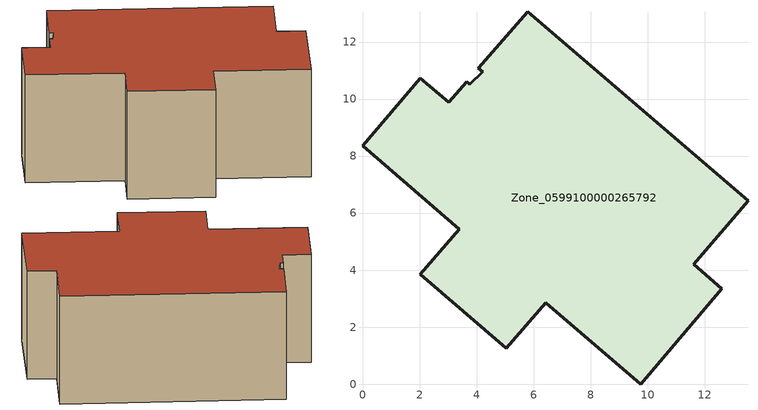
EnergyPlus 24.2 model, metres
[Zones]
Zone_0599100000265792
 floor ground (C_G): 11.61,4.21 12.61,3.35 9.76,0 6.42,2.86 5.04,1.26 2.03,3.85 3.4,5.44 0,8.36 2.03,10.73 3.02,9.88 3.65,10.6 3.75,10.52 4.21,10.96 4.06,11.08 5.79,13.06 13.52,6.43 z0
 wall outside (C_F): 3.4,5.44 2.03,3.85 5.04,1.26 6.42,2.86 9.76,0 12.61,3.35 11.61,4.21 13.52,6.43 5.79,13.06 4.06,11.08 4.21,10.96 3.75,10.52 3.65,10.6 3.02,9.88 2.03,10.73 0,8.36 3.4,5.44 z0:5.26
 roof outside (C_R): 3.75,10.52 3.65,10.6 3.02,9.88 2.03,10.73 0,8.36 3.4,5.44 2.03,3.85 5.04,1.26 6.42,2.86 9.76,0 12.61,3.35 11.61,4.21 13.52,6.43 5.79,13.06 4.06,11.08 4.21,10.96 z5.26
[BUILDING]
Pand.0599100000265792: North Axis=0; Terrain=City; Loads Convergence Tolerance Value=0.04; Temperature Convergence Tolerance Value=0.4; Solar Distribution=FullExterior; Maximum Number of Warmup Days=25; Minimum Number of Warmup Days=1
[Site:Location]
Rotterdam.The.Hague.AP_ZH_NLD Design_Conditions: Latitude=51.96; Longitude=4.45; Time Zone=1; Elevation=-4.5
[SITE:GROUNDTEMPERATURE:BUILDINGSURFACE]
18, 18, 18, 18, 18, 18, 18, 18, 18, 18, 18, 18
[MATERIAL] Thermal Absorptance=0.9; Solar Absorptance=0.7; Visible Absorptance=0.7
Name | Roughness | Thickness | Conductivity | Density | Specific Heat
G.D.1965 | MediumSmooth | 0.15 | 1 | 540 | 1210
F.D.1965 | Rough | 0.3 | 0.857143 | 1920 | 840
R.D.1965 | MediumRough | 0.2 | 0.08 | 1500 | 1000
[CONSTRUCTION]
C_G: G.D.1965
C_F: F.D.1965
C_R: R.D.1965
[ZONE]
Zone_0599100000265792: Type=1; Multiplier=1; Ceiling Height=Autocalculate; Volume=Autocalculate; Floor Area=autocalculate; Part of Total Floor Area=Yes
[ZONEINFILTRATION:DESIGNFLOWRATE]
Infil_Zone_0599100000265792: Zone or ZoneList or Space or SpaceList=Zone_0599100000265792; Schedule=AlwaysOn; Design Flow Rate Calculation Method=Flow/Area; Flow Rate per Floor Area=0.0042; Constant Term Coefficient=1; Temperature Term Coefficient=0; Velocity Term Coefficient=0; Velocity Squared Term Coefficient=0
[HVACTEMPLATE:ZONE:IDEALLOADSAIRSYSTEM]
Zone_0599100000265792: Maximum Heating Supply Air Temperature=50; Minimum Cooling Supply Air Temperature=13; Maximum Heating Supply Air Humidity Ratio=0.0156; Minimum Cooling Supply Air Humidity Ratio=0.0077; Heating Limit=NoLimit; Cooling Limit=NoLimit; Dehumidification Control Type=ConstantSensibleHeatRatio; Cooling Sensible Heat Ratio=0.7; Dehumidification Setpoint=60; Humidification Control Type=None; Humidification Setpoint=30; Outdoor Air Method=None; Outdoor Air Flow Rate per Person=0.00944; Outdoor Air Flow Rate per Zone Floor Area=0; Outdoor Air Flow Rate per Zone=0; Demand Controlled Ventilation Type=None; Outdoor Air Economizer Type=NoEconomizer; Heat Recovery Type=None; Sensible Heat Recovery Effectiveness=0.7; Latent Heat Recovery Effectiveness=0.65
[ZONECONTROL:THERMOSTAT]
ThermostatControl_Zone_0599100000265792: Zone or ZoneList=Zone_0599100000265792; Control Type Schedule=DualSetpointControlType; Control 1=Thermostat_Zone_0599100000265792; Temperature Difference Between Cutout And Setpoint=0
[THERMOSTATSETPOINT:DUALSETPOINT]
Thermostat_Zone_0599100000265792: Heating Setpoint Temperature Schedule=HeatingSetpoint_Zone_0599100000265792; Cooling Setpoint Temperature Schedule=CoolingSetpoint_Zone_0599100000265792
[SCHEDULE:COMPACT]
HeatingSetpoint_Zone_0599100000265792: Through: 12/31, For: AllDays, Until: 24:00, 21
CoolingSetpoint_Zone_0599100000265792: Through: 12/31, For: AllDays, Until: 24:00, 24
DualSetpointControlType: Through: 12/31, For: AllDays, Until: 24:00, 4
AlwaysOn: Through: 12/31, For: AllDays, Until: 24:00, 1
